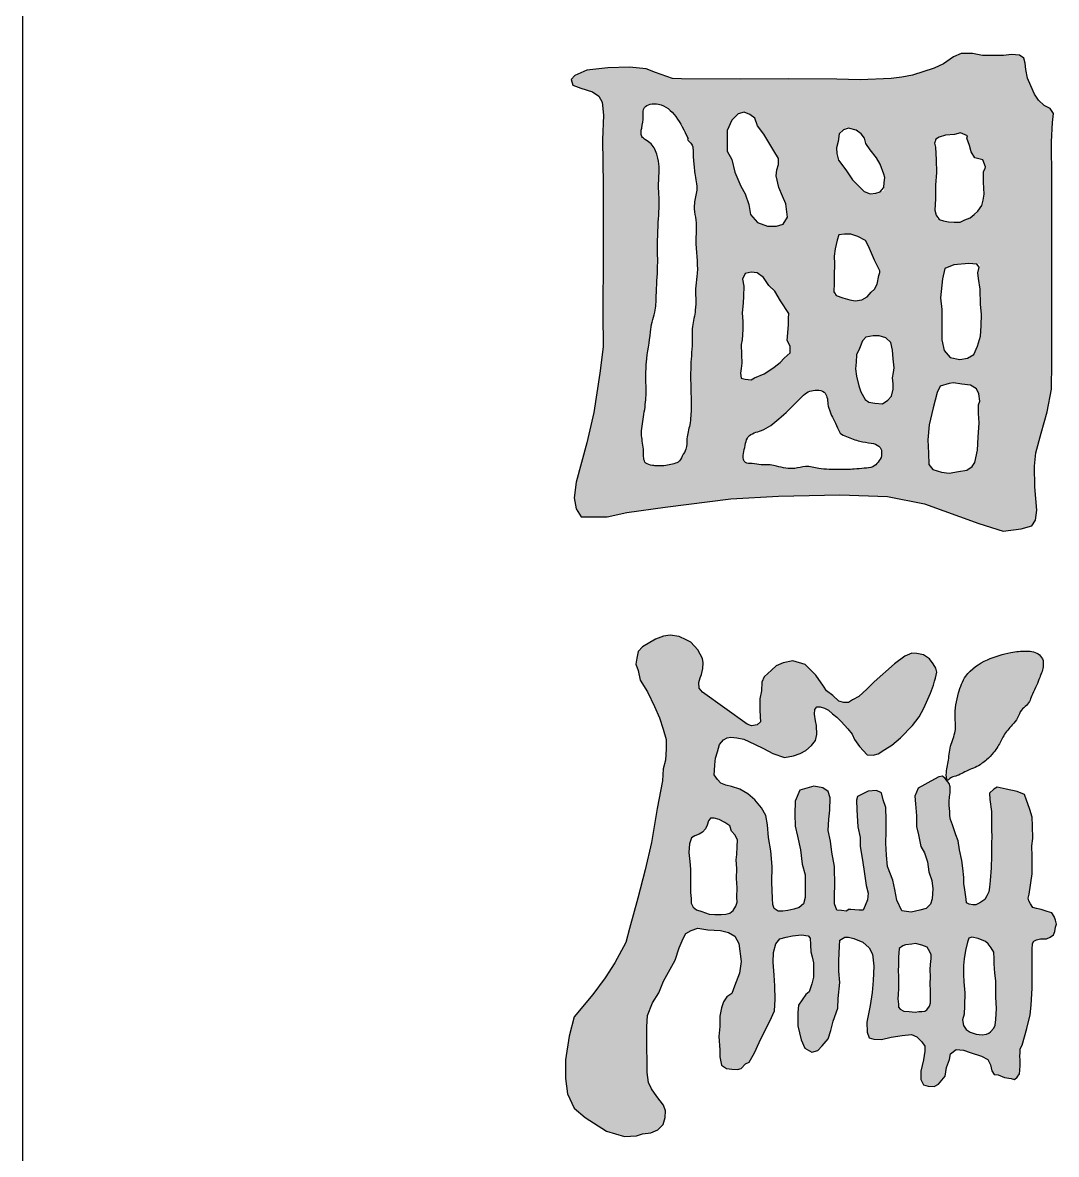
# Model space of a CAD drawing. Extents: x 196430 to 818205, y 904526 to 1974626.
# Drawn here: x 696555 to 697304, y 946039 to 946858 of the extents above; entities that cross this region are included whole.
import ezdxf

# ---------------------------------------------------------------- set-up
doc = ezdxf.new("R2010")
doc.units = 0
doc.header["$LTSCALE"] = 1000
doc.header["$MEASUREMENT"] = 0
doc.layers.add('FRAME', color=7, linetype='Continuous')

# ---------------------------------------------------------------- blocks, each defined once
blk = doc.blocks.new('A0')
at = {"layer": 'FRAME'}
h = blk.add_hatch(color=256, dxfattribs=at)
h.paths.add_polyline_path([(438172.95, 458728.65), (438172.95, 458773.1), (438172.65, 458800.13), (438173.55, 458813.95), (438174.22, 458820.64), (438171.89, 458824.2), (438167.52, 458826.39), (438163.29, 458830.22), (438160.42, 458834.46), (438157.68, 458840.61), (438155.36, 458846.08), (438154.13, 458852.37), (438153.58, 458857.02), (438152.63, 458860.72), (438149.62, 458862.77), (438143.88, 458863.18), (438138, 458862.63), (438122.77, 458862.5), (438115.52, 458863.87), (438107.46, 458863.87), (438101.72, 458861.68), (438094.48, 458856.62), (438087.92, 458853.48), (438072.14, 458848.28), (438064.35, 458846.78), (438056.69, 458845.96), (438034.35, 458844.85), (438017.27, 458845.4), (437982.35, 458845.67), (437947.56, 458845.4), (437904.96, 458845.7), (437898.48, 458845.93), (437886.17, 458850.16), (437879.34, 458852.79), (437867.19, 458854.18), (437851.63, 458853.54), (437836.34, 458852.04), (437827.64, 458848.12), (437825.09, 458845.05), (437826.28, 458840.95), (437832.08, 458838.9), (437840.6, 458836.35), (437845.03, 458833.11), (437847.58, 458828.84), (437848.44, 458819.29), (437847.75, 458801.55), (437848.11, 458769.09), (437848.28, 458742.82), (437848.11, 458718.09), (437847.94, 458675.56), (437848.28, 458651.68), (437845.73, 458632.58), (437841.44, 458604.15), (437836.5, 458582.25), (437828.57, 458553.7), (437827.28, 458542.54), (437828.78, 458534.59), (437832.22, 458528.8), (437840.37, 458528.8), (437851.09, 458528.8), (437865.25, 458531.8), (437893.13, 458535.67), (437940.56, 458541.64), (437975.12, 458543.8), (438019.52, 458544.68), (438054.05, 458543.38), (438080.81, 458538.2), (438120.09, 458523.94), (438137.81, 458518.42), (438150.76, 458520.11), (438158.46, 458522.17), (438161.09, 458526.31), (438162.02, 458533.44), (438160.71, 458550.35), (438160.33, 458565.38), (438161.46, 458574.96), (438165.21, 458589.23), (438169.72, 458604.64), (438172.72, 458621.17), (438172.91, 458640.52)])
h.paths.add_polyline_path([(438121.31, 458659.48), (438119.26, 458652.1), (438116.6, 458646.16), (438111.89, 458643.49), (438106.36, 458642.67), (438099.4, 458643.9), (438095.1, 458649.03), (438093.46, 458656.81), (438093.46, 458668.7), (438093.25, 458678.75), (438092.44, 458687.15), (438093.87, 458700.88), (438095.51, 458708.47), (438102.06, 458711.13), (438112.92, 458711.95), (438121.01, 458711.37), (438119.47, 458705.19), (438119.88, 458701.09), (438121.11, 458693.51), (438121.35, 458682.36), (438122.13, 458675.26), (438121.93, 458666.86)], flags=16)
h.paths.add_polyline_path([(438118.41, 458621.43), (438120.07, 458617.76), (438120.85, 458612.34), (438120.01, 458609.69), (438120.01, 458603.39), (438120.43, 458596.68), (438119.73, 458586.46), (438119.17, 458576.95), (438116.75, 458566.06), (438111.48, 458562.54), (438105.47, 458561.42), (438098.76, 458560.3), (438093.03, 458561), (438086.74, 458562.96), (438083.95, 458566.6), (438083.65, 458574.75), (438083.32, 458584.42), (438084.21, 458595.2), (438087.09, 458607.53), (438090.09, 458618.76), (438092.2, 458623.2), (438100.45, 458625.86), (438107.75, 458624.76), (438114.08, 458624.09)], flags=16)
h.paths.add_polyline_path([(438057.61, 458649.24), (438058.15, 458642.99), (438058.83, 458636.59), (438058.29, 458633.05), (438057.75, 458629.38), (438058.15, 458625.03), (438058.15, 458621.08), (438056.93, 458616.05), (438054.21, 458613.05), (438050.4, 458610.47), (438044.83, 458611.01), (438038.61, 458612.02), (438034.77, 458619.17), (438033.28, 458623.53), (438031.51, 458630.47), (438030.96, 458635.77), (438031.37, 458640.67), (438031.64, 458645.84), (438033.82, 458650.47), (438036.89, 458658.35), (438046.33, 458660.05), (438052.72, 458658.22), (438056.39, 458654.96)], flags=16)
h.paths.add_polyline_path([(438106.6, 458742.04), (438102.22, 458742.04), (438097.22, 458742.16), (438089.75, 458744.4), (438088.38, 458750.59), (438088.69, 458758.84), (438088.69, 458768.82), (438089.4, 458777.89), (438089.19, 458786.95), (438088.89, 458796.22), (438087.37, 458800.97), (438091.33, 458803.56), (438095.91, 458804.78), (438102.42, 458805.29), (438106.8, 458806.51), (438111.89, 458804.47), (438111.48, 458802.64), (438113.31, 458797.34), (438114.53, 458792.76), (438117.28, 458788.38), (438122.98, 458787.16), (438125.01, 458781.72), (438123.59, 458778.6), (438123.59, 458775.14), (438123.59, 458770.86), (438123.9, 458762.1), (438123.29, 458757.82), (438122.37, 458753.95), (438119.42, 458749.98), (438116.67, 458747.54), (438113.92, 458744.99), (438109.95, 458743.67)], flags=16)
h.paths.add_polyline_path([(438042.32, 458691.25), (438037.81, 458686.3), (438030.67, 458684.99), (438026.72, 458685.86), (438021.62, 458687.21), (438015.2, 458689.44), (438015.46, 458697.81), (438015.36, 458703.3), (438015.65, 458711.68), (438015.46, 458717.46), (438016.13, 458722.67), (438017.67, 458729.02), (438018.73, 458732.78), (438022.87, 458733.17), (438027.4, 458733.36), (438032.5, 458731.53), (438038.18, 458728.64), (438040.3, 458724.69), (438042.51, 458719.58), (438044.53, 458714.38), (438048.84, 458706.16), (438047.81, 458703.3), (438045.97, 458694.91)], flags=16)
edge = h.paths.add_edge_path(flags=16)
edge.add_spline(control_points=[(438049.81, 458575.74), (438049.95, 458577.25), (438047.84, 458580.85), (438041.44, 458582.29), (438033.25, 458583.1), (438026.08, 458586.18), (438019.47, 458588.62), (438017.71, 458594.18), (438014.14, 458600.67), (438010.69, 458608.08), (438010.72, 458615.03), (438008.24, 458619.8), (438002.96, 458620.59), (437995.72, 458619.75), (437987.33, 458610.42), (437976.49, 458600.36), (437964.97, 458590.91), (437953.45, 458588.91), (437951.04, 458581.52), (437950.24, 458576.12), (437948.87, 458571.16), (437951.45, 458566.93), (437956.83, 458567.75), (437962.49, 458566), (437968.57, 458566.63), (437976.53, 458564.7), (437985.21, 458562.51), (437995.25, 458566.2), (438006.01, 458562.74), (438017.84, 458563.18), (438028.9, 458562.89), (438036.77, 458564.06), (438043.36, 458564.16), (438047.39, 458568.24), (438049.84, 458571.84), (438049.64, 458574.54), (438049.77, 458575.49), (438049.81, 458575.74)], knot_values=[0, 0, 0, 0, 0.002527, 0.005819, 0.010541, 0.016212, 0.01905, 0.021488, 0.025344, 0.031678, 0.03458, 0.036892, 0.039871, 0.042673, 0.048877, 0.059437, 0.067872, 0.07372, 0.076518, 0.079958, 0.083137, 0.084566, 0.087367, 0.090967, 0.094633, 0.097255, 0.104638, 0.10897, 0.114377, 0.122753, 0.128696, 0.132678, 0.136195, 0.139075, 0.141274, 0.141274, 0.143472, 0.143472, 0.143472, 0.143472], degree=3, periodic=0)
h.paths.add_polyline_path([(438045.58, 458763.02), (438041.38, 458762.39), (438037.19, 458764.1), (438034.08, 458767.37), (438028.8, 458772.5), (438023.98, 458779.81), (438018.54, 458786.81), (438017.46, 458791.63), (438017.15, 458795.67), (438018.23, 458800.33), (438019.01, 458805.78), (438024.12, 458810.4), (438033.67, 458807.82), (438037.34, 458802.67), (438038.43, 458798.93), (438041.54, 458794.27), (438046.04, 458788.52), (438048.68, 458783.85), (438052.14, 458774.49), (438051.64, 458770.63), (438051.38, 458764.67)], flags=16)
h.paths.add_polyline_path([(437983.48, 458652.18), (437983.48, 458647.39), (437979.17, 458643.55), (437976.3, 458640.44), (437970.91, 458636.25), (437964.81, 458632.29), (437957.87, 458629.42), (437955.23, 458627.74), (437950.93, 458628.46), (437948.05, 458629.18), (437947.57, 458632.77), (437948.05, 458636.13), (437948.53, 458639.96), (437948.29, 458646.19), (437948.05, 458653.38), (437948.77, 458656.73), (437949.25, 458664.16), (437949.25, 458670.15), (437948.77, 458676.38), (437949.49, 458683.33), (437949.73, 458688.36), (437949.97, 458695.55), (437949.01, 458700.58), (437950.93, 458704.89), (437955.47, 458705.85), (437959.78, 458705.37), (437964.33, 458702.01), (437968.16, 458696.02), (437972.47, 458691.95), (437976.54, 458685), (437982.52, 458675.9), (437982.28, 458672.54), (437982.28, 458667.99), (437981.81, 458661.76), (437981.33, 458656.25)], flags=16)
h.paths.add_polyline_path([(437981.62, 458745.61), (437978.55, 458740.39), (437973.64, 458739.16), (437967.19, 458739.16), (437959.83, 458741.61), (437954.92, 458747.45), (437953.69, 458754.82), (437950.93, 458762.5), (437947.86, 458768.03), (437943.56, 458778.17), (437941.41, 458787.39), (437938.03, 458793.22), (437938.03, 458800.6), (437938.03, 458808.28), (437941.41, 458815.65), (437946.01, 458820.26), (437950.31, 458821.48), (437954.3, 458819.95), (437957.98, 458817.18), (437959.83, 458811.65), (437964.43, 458805.51), (437971.8, 458793.53), (437975.17, 458788), (437975.17, 458783.7), (437973.94, 458779.71), (437973.33, 458775.41), (437975.48, 458767.11), (437977.93, 458760.66), (437980.39, 458755.13)], flags=16)
edge = h.paths.add_edge_path(flags=16)
edge.add_spline(control_points=[(437909.7, 458802.6), (437904.17, 458813.83), (437897.61, 458827.16), (437882.7, 458827.89), (437876.84, 458825.06), (437877.45, 458817.48), (437876.47, 458811.19), (437874.88, 458804.2), (437879.34, 458801.25), (437884.4, 458798), (437887.5, 458790.61), (437889.3, 458780.37), (437887.94, 458770.21), (437889.14, 458755.8), (437888.05, 458742.49), (437887.6, 458729.41), (437887.64, 458719.82), (437887.81, 458706.49), (437886.5, 458691.92), (437886.53, 458678.09), (437883.26, 458669.78), (437882.23, 458657.51), (437879.2, 458643.47), (437879.1, 458627.58), (437879.57, 458614.35), (437877.5, 458601.39), (437875.11, 458588.02), (437877.99, 458577.68), (437876.98, 458567.31), (437883.5, 458565.88), (437888.28, 458565.47), (437893.3, 458565.67), (437898.09, 458566.96), (437903.21, 458567.84), (437905.37, 458572.99), (437909.11, 458578.04), (437908.31, 458586.33), (437911.58, 458596.08), (437912.11, 458610.39), (437911.41, 458626.13), (437911.58, 458640.95), (437912.95, 458653.86), (437912.08, 458665.86), (437916.11, 458680.01), (437914.43, 458693.09), (437917.54, 458709.93), (437914.37, 458724.51), (437916.42, 458741.38), (437912.72, 458753.43), (437917.1, 458765.88), (437914.42, 458776.48), (437913.6, 458786.05), (437913.24, 458793.62), (437913.15, 458798.57), (437908.53, 458801.87), (437909.7, 458802.6)], knot_values=[0, 0, 0, 0, 0.018146, 0.021527, 0.024136, 0.027751, 0.032484, 0.035867, 0.037864, 0.040682, 0.045977, 0.050365, 0.058073, 0.062776, 0.074435, 0.080265, 0.084588, 0.090415, 0.102457, 0.109059, 0.113164, 0.117151, 0.129485, 0.137005, 0.143584, 0.151453, 0.159009, 0.165443, 0.170235, 0.173027, 0.175101, 0.178487, 0.181175, 0.183551, 0.186522, 0.189717, 0.193869, 0.199619, 0.206783, 0.217498, 0.225959, 0.231422, 0.239131, 0.245805, 0.25558, 0.260686, 0.274148, 0.27979, 0.288843, 0.294189, 0.300997, 0.306477, 0.310428, 0.313259, 0.31555, 0.31555, 0.31555, 0.31555], degree=3, periodic=0)
h = blk.add_hatch(color=256, dxfattribs=at)
h.paths.add_polyline_path([(438138.78, 458123.12), (438143.62, 458122.44), (438146.05, 458121.64), (438147.79, 458123.25), (438149.68, 458125.67), (438149.81, 458128.23), (438149.95, 458132), (438150.08, 458135.1), (438149.81, 458138.87), (438150.08, 458140.76), (438150.08, 458143.72), (438151.43, 458146.41), (438154.93, 458158.4), (438157.21, 458168.49), (438158.02, 458175.5), (438158.83, 458187.62), (438158.83, 458196.64), (438158.83, 458203.1), (438158.7, 458215.66), (438158.91, 458219.9), (438160.07, 458221.81), (438161.98, 458222.66), (438164.73, 458223.29), (438169.18, 458223.4), (438171.72, 458224.67), (438174.26, 458226.26), (438175.22, 458228.8), (438175.64, 458231.88), (438176.28, 458234.1), (438175.64, 458236.97), (438174.58, 458239.62), (438173.1, 458242.16), (438169.71, 458243.11), (438165.26, 458244.49), (438161.98, 458245.45), (438159.22, 458246.08), (438157.64, 458248.63), (438156.26, 458250.96), (438155.94, 458252.87), (438156.68, 458255.73), (438158.7, 458270.37), (438158.84, 458282.92), (438158.57, 458290.65), (438159.24, 458295.99), (438159.1, 458305.06), (438158.7, 458311.33), (438157.1, 458316.94), (438153.22, 458327.79), (438147.92, 458330.03), (438139.91, 458331.68), (438133.44, 458333.09), (438130.97, 458331.56), (438127.91, 458328.73), (438128.02, 458324.14), (438129.2, 458315.53), (438129.32, 458310.47), (438129.32, 458302.22), (438129.44, 458297.27), (438129.32, 458292.79), (438129.2, 458283.37), (438129.08, 458274.77), (438128.37, 458265.48), (438127.96, 458260.69), (438127.44, 458257.36), (438125.98, 458254.55), (438124.42, 458251.84), (438120.79, 458249.45), (438117.87, 458247.89), (438115.79, 458248.1), (438113.2, 458248.41), (438111.12, 458249.45), (438110.91, 458252.05), (438110.39, 458255.38), (438110.08, 458258.82), (438109.35, 458263.5), (438109.35, 458267.87), (438108.62, 458274.42), (438107.89, 458280.15), (438106.13, 458287.74), (438105.29, 458294.4), (438103.53, 458298.57), (438101.1, 458305.79), (438099.72, 458309.65), (438099.17, 458312.41), (438099.26, 458315.44), (438098.71, 458319.76), (438098.71, 458322.7), (438098.8, 458326.1), (438099.36, 458329.04), (438099.36, 458331.34), (438099.36, 458333.36), (438098.62, 458335.84), (438095.77, 458339.5), (438093.9, 458341.04), (438091.15, 458340.55), (438088.15, 458338.85), (438076.17, 458332.51), (438073.89, 458326.5), (438074.31, 458321.1), (438075.14, 458312.39), (438074.93, 458304.71), (438076.59, 458298.69), (438078.25, 458290.19), (438080.73, 458285.62), (438083.01, 458279.19), (438084.05, 458271.93), (438086.12, 458265.71), (438086.75, 458259.48), (438086.33, 458252.43), (438085.09, 458248.48), (438081.98, 458245.37), (438077.42, 458244.13), (438071.2, 458242.67), (438064.3, 458243.69), (438060.91, 458251.27), (438059.35, 458259.1), (438057.78, 458265.89), (438054.13, 458275.81), (438053.34, 458283.91), (438052.82, 458292.53), (438053.08, 458300.88), (438053.08, 458309.5), (438052.82, 458318.38), (438051, 458323.86), (438049.69, 458329.09), (438046.04, 458330.65), (438040.04, 458330.13), (438036.65, 458328.56), (438032.21, 458326.47), (438031.69, 458323.6), (438031.95, 458316.81), (438032.61, 458304.5), (438034.14, 458296.65), (438034.23, 458290.25), (438036.03, 458280.42), (438037.35, 458270.31), (438038.65, 458262.09), (438039.95, 458256.32), (438039.51, 458251.7), (438037.93, 458247.52), (438036.49, 458244.06), (438033.46, 458244.06), (438030.29, 458244.35), (438027.55, 458244.64), (438025.82, 458244.64), (438024.24, 458243.48), (438020.63, 458243.77), (438017.46, 458244.2), (438015.73, 458248.67), (438015.73, 458251.56), (438015.73, 458255.74), (438015.88, 458261.66), (438015.58, 458275.71), (438013.74, 458286.09), (438012.82, 458294.16), (438010.97, 458301.78), (438011.67, 458310.08), (438012.36, 458316.54), (438012.59, 458325.3), (438011.2, 458329.91), (438007.29, 458332.68), (438000.6, 458333.83), (437990.68, 458330.89), (437987.22, 458322.95), (437987.02, 458313.58), (437987.22, 458304.82), (437988.85, 458297.69), (437991.09, 458287.71), (437992.31, 458277.32), (437994.34, 458269.79), (437994.34, 458261.64), (437994.55, 458253.29), (437993.12, 458248.61), (437990.07, 458245.96), (437986.2, 458244.94), (437981.93, 458243.92), (437978.27, 458243.31), (437974.81, 458243.51), (437971.96, 458245.35), (437970.94, 458248.2), (437970.74, 458252.48), (437970.33, 458264.49), (437970.53, 458275.69), (437969.52, 458287.1), (437967.89, 458296.67), (437967.07, 458305.84), (437965.85, 458312.56), (437962.8, 458318.26), (437958.12, 458323.97), (437953.03, 458328.24), (437947.07, 458331.56), (437941.14, 458333.64), (437936.98, 458334.6), (437933.45, 458336.05), (437930.89, 458338.61), (437928.65, 458341.98), (437928.81, 458345.19), (437929.13, 458349.36), (437929.61, 458354.17), (437930.89, 458358.65), (437932.49, 458364.11), (437935.38, 458367.47), (437937.94, 458368.92), (437940.66, 458369.4), (437944.99, 458368.92), (437949.95, 458367.79), (437957.8, 458364.27), (437964.21, 458361.06), (437970.94, 458357.37), (437979.55, 458354.55), (437985.98, 458355.69), (437990.78, 458357.45), (437994.94, 458359.6), (437999.1, 458363.26), (438001.87, 458366.79), (438002.88, 458371.34), (438002.63, 458377.77), (438001.87, 458381.18), (438001.27, 458385.89), (438001.53, 458389.3), (438002.91, 458391.32), (438005.31, 458391.32), (438008.46, 458390.18), (438011.36, 458388.79), (438014.14, 458386.14), (438017.42, 458383.74), (438020.44, 458380.59), (438025.36, 458375.41), (438028.39, 458371.37), (438030.15, 458367.71), (438033.68, 458362.54), (438039.36, 458356.48), (438043.64, 458356.16), (438047.29, 458357.27), (438052.06, 458360.29), (438057.13, 458363.47), (438063.48, 458368.87), (438072.07, 458377.8), (438076.92, 458384.05), (438080.28, 458390.23), (438085.08, 458401.17), (438087.24, 458406.88), (438088.13, 458409.93), (438088.79, 458412.08), (438089.67, 458416.3), (438088.97, 458419.29), (438087.21, 458422.46), (438084.4, 458425.98), (438080.18, 458428.97), (438075.26, 458429.85), (438071.57, 458430.02), (438066.65, 458427.91), (438059.1, 458422.46), (438044.42, 458409.42), (438038.97, 458404.15), (438033.35, 458398.7), (438028.78, 458396.23), (438025.79, 458394.3), (438022.45, 458394.3), (438018.76, 458395.35), (438014.37, 458399.4), (438009.8, 458402.74), (438007.69, 458406.26), (438002.24, 458414.17), (437997.32, 458419.1), (437994.51, 458421.91), (437985.46, 458424.55), (437978.6, 458423.14), (437973.33, 458420.86), (437970.17, 458417.69), (437964.72, 458412.94), (437963.14, 458409.08), (437962.79, 458402.74), (437961.74, 458397.12), (437961.56, 458389.03), (437961.91, 458384.1), (437962.09, 458380.41), (437959.8, 458378.12), (437955.59, 458377.59), (437952.42, 458378.65), (437920.17, 458401.86), (437917.71, 458404.85), (437917.36, 458408.9), (437918.41, 458412.24), (437919.47, 458414.7), (437920.34, 458418.92), (437920.7, 458422.97), (437920.17, 458426.31), (437916.65, 458432.46), (437911.73, 458438.09), (437908.22, 458439.67), (437903.3, 458442.14), (437896.8, 458443.19), (437891.88, 458442.49), (437886.08, 458440.2), (437876.66, 458434.56), (437873.5, 458431.39), (437872.62, 458426.47), (437871.92, 458422.24), (437873.5, 458417.5), (437875.08, 458410.46), (437880.35, 458402.2), (437885.45, 458391.47), (437888.96, 458383.2), (437891.77, 458375.11), (437893.88, 458367.73), (437893.88, 458360.87), (437893.35, 458352.78), (437891.77, 458346.45), (437891.25, 458337.65), (437887.38, 458317.6), (437883.16, 458293.16), (437878.6, 458273.36), (437873.33, 458252.78), (437867.35, 458230.8), (437864.54, 458220.78), (437856.63, 458206), (437849.6, 458195.27), (437840.82, 458183.14), (437827.22, 458166.88), (437823.53, 458152.99), (437820.89, 458135.93), (437820.89, 458122.39), (437822.3, 458111.31), (437827.22, 458100.76), (437835.3, 458094.07), (437850.63, 458084.15), (437863.63, 458080.45), (437872.24, 458080.81), (437876.81, 458082.39), (437882.79, 458083.09), (437887.71, 458085.2), (437891.57, 458089.07), (437892.98, 458094.17), (437893.33, 458098.92), (437891.92, 458102.97), (437887, 458109.3), (437883.31, 458114.75), (437881.03, 458119.32), (437880.15, 458126.71), (437879.97, 458134.97), (437879.8, 458144.47), (437879.8, 458152.38), (437879.8, 458159.6), (437880.33, 458167.86), (437883.84, 458177.18), (437888.41, 458184.39), (437891.92, 458192.83), (437900.22, 458208.06), (437903.21, 458216.86), (437906.2, 458223.54), (437908.13, 458227.23), (437911.99, 458229.34), (437916.74, 458231.1), (437923.94, 458229.87), (437933.08, 458229.47), (437938.83, 458227.9), (437943.53, 458225.29), (437946.49, 458219.89), (437948.05, 458206.99), (437946.84, 458198.63), (437943.35, 458189.05), (437941.26, 458183.82), (437937.78, 458181.38), (437935.35, 458177.89), (437933.95, 458173.36), (437932.73, 458167.44), (437932.56, 458159.95), (437932.04, 458152.63), (437932.73, 458143.04), (437932.56, 458137.99), (437933.77, 458131.99), (437937.43, 458129.55), (437941.43, 458129.02), (437945.44, 458128.85), (437948.05, 458129.55), (437951.18, 458132.86), (437953.97, 458134.25), (437957.8, 458140.87), (437961.11, 458148.37), (437965.63, 458157.77), (437968.94, 458163.7), (437972.25, 458171.19), (437972.77, 458179.38), (437972.6, 458189.31), (437972.07, 458197.16), (437971.2, 458206.56), (437971.55, 458213.53), (437973.12, 458219.81), (437976.08, 458223.47), (437980.61, 458224.51), (437985.31, 458225.56), (437991.85, 458226.37), (437996.51, 458225.63), (437998.13, 458223.87), (437998.33, 458218.94), (437998.53, 458213.87), (437999.41, 458210.3), (438000.49, 458206.04), (438000.56, 458200.5), (438000.42, 458195.57), (437999.34, 458190.91), (437997.39, 458184.97), (437994.96, 458183.08), (437989.58, 458175.45), (437989.23, 458170.1), (437989.23, 458160.43), (437991.47, 458150.25), (437994.23, 458144.2), (437999.24, 458141.27), (438003.72, 458142.65), (438006.65, 458145.93), (438010.97, 458150.94), (438013.04, 458157.15), (438014.59, 458163.71), (438018.04, 458173.21), (438018.38, 458180.29), (438019.59, 458191.68), (438018.9, 458199.97), (438018.9, 458207.39), (438019.07, 458212.92), (438019.25, 458218.1), (438019.59, 458222.41), (438023.21, 458224.48), (438025.8, 458224.48), (438029.77, 458223.62), (438036.22, 458221.09), (438040.78, 458216.97), (438043.17, 458212.4), (438044.03, 458203.49), (438043.6, 458193.28), (438042.95, 458184.59), (438041.43, 458175.24), (438039.04, 458163.08), (438039.26, 458155.9), (438040.78, 458151.78), (438044.03, 458150.69), (438049.68, 458150.47), (438056.63, 458152.21), (438064.66, 458153.51), (438071.39, 458154.17), (438075.3, 458152.43), (438078.99, 458148.95), (438081.16, 458145.69), (438081.16, 458142), (438080.07, 458135.91), (438078.2, 458127.69), (438078.2, 458121.7), (438080.08, 458117.77), (438083.5, 458116.74), (438087.77, 458116.57), (438091.02, 458118.11), (438093.41, 458121.02), (438095.8, 458124.1), (438096.83, 458130.25), (438098.88, 458136.07), (438099.73, 458140.17), (438103.66, 458143.25), (438108.96, 458142.74), (438113.92, 458141.2), (438122.1, 458138.47), (438126.54, 458136.18), (438128.56, 458132.27), (438129.63, 458127.96), (438131.25, 458125.27), (438134.21, 458125)])
h.paths.add_polyline_path([(438124.94, 458221.38), (438126.88, 458219.87), (438129.02, 458216.97), (438131.06, 458213.75), (438131.28, 458208.92), (438131.28, 458205.37), (438131.7, 458198.6), (438132.35, 458192.91), (438132.35, 458187.11), (438132.46, 458181.2), (438132.99, 458173.04), (438132.46, 458165.09), (438131.92, 458161.01), (438130.95, 458158.75), (438127.95, 458155.34), (438125.69, 458154.35), (438122.58, 458154.03), (438118.18, 458154.46), (438113.78, 458155.85), (438110.88, 458157.68), (438108.95, 458160.79), (438108.42, 458164.88), (438109.49, 458168.96), (438109.81, 458174.97), (438110.03, 458184.32), (438109.17, 458192.16), (438109.06, 458197.53), (438109.06, 458203.98), (438109.49, 458209.02), (438110.56, 458214.93), (438111.85, 458220.95), (438112.82, 458223.96), (438115.07, 458224.49), (438119.68, 458223.53)], flags=16)
h.paths.add_polyline_path([(438084.67, 458214), (438085.53, 458211.74), (438085.53, 458209.08), (438085.26, 458204.82), (438085, 458201.22), (438085.06, 458195.97), (438084.93, 458190.77), (438085.13, 458185.91), (438085.13, 458180.72), (438085.06, 458176.99), (438084.33, 458174.66), (438082.54, 458172.07), (438080.94, 458171.14), (438078.81, 458170.74), (438076.75, 458170.74), (438074.09, 458170.27), (438069.64, 458170.8), (438065.84, 458171.14), (438063.25, 458172.4), (438062.05, 458174), (438061.92, 458176.2), (438061.52, 458179.86), (438061.72, 458183.18), (438061.92, 458187.44), (438061.92, 458192.17), (438061.99, 458195.9), (438061.79, 458200.82), (438061.99, 458203.95), (438061.99, 458207.21), (438061.92, 458210.28), (438062.12, 458212.94), (438062.59, 458216.33), (438065.05, 458218.4), (438067.17, 458218.93), (438071.76, 458219.53), (438074.36, 458219.93), (438078.81, 458218.73), (438082.67, 458217.47)], flags=16)
h.paths.add_polyline_path([(437945.25, 458249.88), (437944.2, 458247.08), (437942.28, 458243.93), (437939.83, 458242.01), (437937.04, 458241.13), (437933.54, 458240.96), (437929.17, 458240.96), (437924.98, 458241.13), (437919.56, 458243.06), (437915.89, 458244.46), (437913.44, 458246.21), (437912.04, 458249.18), (437912.04, 458252.68), (437911.52, 458256.88), (437911.34, 458261.6), (437911.34, 458267.38), (437911.34, 458273.85), (437910.99, 458279.27), (437910.29, 458285.92), (437910.64, 458292.22), (437912.22, 458296.42), (437914.66, 458297.82), (437917.63, 458299.04), (437920.08, 458300.62), (437922.18, 458303.07), (437923.58, 458305.69), (437924.45, 458308.67), (437926.02, 458310.77), (437928.47, 458310.59), (437932.14, 458309.72), (437936.34, 458307.62), (437939.83, 458305.17), (437941.23, 458301.32), (437943.85, 458298.34), (437945.43, 458294.67), (437945.25, 458290.3), (437944.9, 458284.35), (437944.55, 458280.5), (437945.08, 458274.2), (437944.73, 458267.03), (437945.25, 458260.2), (437945.08, 458253.55)], flags=16)
edge = h.paths.add_edge_path(flags=17)
edge.add_spline(control_points=[(438166.73, 458424.87), (438166.11, 458426.36), (438163.37, 458430.7), (438153.93, 458432.13), (438141.28, 458430.51), (438125.6, 458425.98), (438110.52, 458416.21), (438104.7, 458399.91), (438102.29, 458386.44), (438104.02, 458373.08), (438098.78, 458363.05), (438098.46, 458350.92), (438096.08, 458344.53), (438097.05, 458337.21), (438099.96, 458340.47), (438105.06, 458341.01), (438110.89, 458345.13), (438117.52, 458347.13), (438121.95, 458349.92), (438126.53, 458353.36), (438130.47, 458357.58), (438134.72, 458363.39), (438137.96, 458370.91), (438143.43, 458377.33), (438148.72, 458382.85), (438150.04, 458389.05), (438156.42, 458392.67), (438158.4, 458399.95), (438161.91, 458406.44), (438163.99, 458412.03), (438166.02, 458416.74), (438166.86, 458420.98), (438166.77, 458423.67), (438166.73, 458424.87)], knot_values=[0, 0, 0, 0, 0.002692, 0.008053, 0.014389, 0.024295, 0.035141, 0.042526, 0.052333, 0.057947, 0.064309, 0.070692, 0.07693, 0.078151, 0.079415, 0.081932, 0.087368, 0.090515, 0.093501, 0.096003, 0.100054, 0.103071, 0.107974, 0.113555, 0.117059, 0.120563, 0.123378, 0.128503, 0.132374, 0.135783, 0.13841, 0.14091, 0.142898, 0.142898, 0.142898, 0.142898], degree=3, periodic=0)
blk.add_line((437428, 459754), (437428, 418054), dxfattribs=at)
for points in [[(438174.22, 458820.64), (438171.89, 458824.2), (438167.52, 458826.39), (438163.29, 458830.22), (438160.42, 458834.46), (438157.68, 458840.61), (438155.36, 458846.08), (438154.13, 458852.37), (438153.58, 458857.02), (438152.63, 458860.72), (438149.62, 458862.77), (438143.88, 458863.18), (438138, 458862.63), (438122.77, 458862.5), (438115.52, 458863.87), (438107.46, 458863.87), (438101.72, 458861.68), (438094.48, 458856.62), (438087.92, 458853.48), (438072.14, 458848.28), (438064.35, 458846.78), (438056.69, 458845.96), (438034.35, 458844.85), (438017.27, 458845.4), (437982.35, 458845.67), (437947.56, 458845.4), (437904.96, 458845.7), (437898.48, 458845.93), (437886.17, 458850.16), (437879.34, 458852.79), (437867.19, 458854.18), (437851.63, 458853.54), (437836.34, 458852.04), (437827.64, 458848.12), (437825.09, 458845.05), (437826.28, 458840.95), (437832.08, 458838.9), (437840.6, 458836.35), (437845.03, 458833.11), (437847.58, 458828.84), (437848.44, 458819.29), (437847.75, 458801.55), (437848.11, 458769.09), (437848.28, 458742.82), (437848.11, 458718.09), (437847.94, 458675.56), (437848.28, 458651.68), (437845.73, 458632.58), (437841.44, 458604.15), (437836.5, 458582.25), (437828.57, 458553.7), (437827.28, 458542.54), (437828.78, 458534.59), (437832.22, 458528.8), (437840.37, 458528.8), (437851.09, 458528.8), (437865.25, 458531.8), (437893.13, 458535.67), (437940.56, 458541.64), (437975.12, 458543.8), (438019.52, 458544.68), (438054.05, 458543.38), (438080.81, 458538.2), (438120.09, 458523.94), (438137.81, 458518.42), (438150.76, 458520.11), (438158.46, 458522.17), (438161.09, 458526.31), (438162.02, 458533.44), (438160.71, 458550.35), (438160.33, 458565.38), (438161.46, 458574.96), (438165.21, 458589.23), (438169.72, 458604.64), (438172.72, 458621.17), (438172.91, 458640.52), (438172.95, 458728.65), (438172.95, 458773.1), (438172.65, 458800.13), (438173.55, 458813.95), (438174.22, 458820.64)], [(437981.62, 458745.61), (437980.39, 458755.13), (437977.93, 458760.66), (437975.48, 458767.11), (437973.33, 458775.41), (437973.94, 458779.71), (437975.17, 458783.7), (437975.17, 458788), (437971.8, 458793.53), (437964.43, 458805.51), (437959.83, 458811.65), (437957.98, 458817.18), (437954.3, 458819.95), (437950.31, 458821.48), (437946.01, 458820.26), (437941.41, 458815.65), (437938.03, 458808.28), (437938.03, 458800.6), (437938.03, 458793.22), (437941.41, 458787.39), (437943.56, 458778.17), (437947.86, 458768.03), (437950.93, 458762.5), (437953.69, 458754.82), (437954.92, 458747.45), (437959.83, 458741.61), (437967.19, 458739.16), (437973.64, 458739.16), (437978.55, 458740.39), (437981.62, 458745.61)], [(438051.33, 458776.7), (438048.68, 458783.85), (438046.04, 458788.52), (438041.54, 458794.27), (438038.43, 458798.93), (438037.34, 458802.67), (438035.01, 458805.93), (438031.44, 458808.42), (438025.69, 458809.98), (438022.27, 458808.73), (438019.01, 458805.78), (438018.23, 458800.33), (438017.15, 458795.67), (438017.46, 458791.63), (438018.54, 458786.81), (438023.98, 458779.81), (438028.8, 458772.5), (438034.08, 458767.37), (438037.19, 458764.1), (438041.38, 458762.39), (438045.58, 458763.02), (438048.84, 458763.95), (438051.48, 458767.06), (438051.64, 458770.63), (438052.1, 458774.21), (438051.33, 458776.7)], [(438124.91, 458781.96), (438122.98, 458787.16), (438117.28, 458788.38), (438114.53, 458792.76), (438113.31, 458797.34), (438111.48, 458802.64), (438111.89, 458804.47), (438106.8, 458806.51), (438102.42, 458805.29), (438095.91, 458804.78), (438091.33, 458803.56), (438088.99, 458802.03), (438087.97, 458799.08), (438088.89, 458796.22), (438089.19, 458786.95), (438089.4, 458777.89), (438088.69, 458768.82), (438088.69, 458758.84), (438088.38, 458750.59), (438089.19, 458746.93), (438091.54, 458743.87), (438094.59, 458742.95), (438098.15, 458742.14), (438102.22, 458742.04), (438106.6, 458742.04), (438109.95, 458743.67), (438113.92, 458744.99), (438116.67, 458747.54), (438119.42, 458749.98), (438122.37, 458753.95), (438123.29, 458757.82), (438123.9, 458762.1), (438123.59, 458770.86), (438123.59, 458775.14), (438123.59, 458778.6), (438124.61, 458780.84), (438124.91, 458781.96)], [(438048.58, 458706.67), (438044.53, 458714.38), (438042.51, 458719.58), (438040.3, 458724.69), (438038.18, 458728.64), (438032.5, 458731.53), (438027.4, 458733.36), (438022.87, 458733.17), (438018.73, 458732.78), (438017.67, 458729.02), (438016.13, 458722.67), (438015.46, 458717.46), (438015.65, 458711.68), (438015.36, 458703.3), (438015.46, 458697.81), (438015.27, 458691.64), (438016.9, 458688.84), (438021.62, 458687.21), (438026.72, 458685.86), (438030.67, 458684.99), (438035.39, 458685.86), (438039.33, 458687.98), (438042.32, 458691.25), (438044.63, 458693.57), (438046.46, 458697.13), (438047.81, 458703.3), (438048.58, 458705.42), (438048.58, 458706.67)], [(437983.48, 458647.39), (437983.48, 458652.18), (437981.33, 458656.25), (437981.81, 458661.76), (437982.28, 458667.99), (437982.28, 458672.54), (437982.52, 458675.9), (437976.54, 458685), (437972.47, 458691.95), (437968.16, 458696.02), (437964.33, 458702.01), (437959.78, 458705.37), (437955.47, 458705.85), (437950.93, 458704.89), (437949.01, 458700.58), (437949.97, 458695.55), (437949.73, 458688.36), (437949.49, 458683.33), (437948.77, 458676.38), (437949.25, 458670.15), (437949.25, 458664.16), (437948.77, 458656.73), (437948.05, 458653.38), (437948.29, 458646.19), (437948.53, 458639.96), (437948.05, 458636.13), (437947.57, 458632.77), (437948.05, 458629.18), (437950.93, 458628.46), (437955.23, 458627.74), (437957.87, 458629.42), (437964.81, 458632.29), (437968.88, 458634.93), (437971.99, 458637.08), (437976.3, 458640.44), (437979.17, 458643.55), (437983.48, 458647.39), (437983.48, 458647.39)], [(438119.47, 458705.19), (438120.49, 458709.29), (438118.65, 458711.54), (438112.92, 458711.95), (438102.06, 458711.13), (438095.51, 458708.47), (438093.87, 458700.88), (438092.44, 458687.15), (438093.25, 458678.75), (438093.46, 458668.7), (438093.46, 458656.81), (438095.1, 458649.03), (438099.4, 458643.9), (438106.36, 458642.67), (438111.89, 458643.49), (438116.6, 458646.16), (438119.26, 458652.1), (438121.31, 458659.48), (438121.93, 458666.86), (438122.13, 458675.26), (438121.35, 458682.36), (438121.11, 458693.51), (438119.88, 458701.09), (438119.47, 458705.19)], [(438058.83, 458636.59), (438058.15, 458642.99), (438057.61, 458649.24), (438056.39, 458654.96), (438052.72, 458658.22), (438047.96, 458659.59), (438043.74, 458659.59), (438038.44, 458658.63), (438035.99, 458656.05), (438033.82, 458650.47), (438031.64, 458645.84), (438031.37, 458640.67), (438030.96, 458635.77), (438031.51, 458630.47), (438033.28, 458623.53), (438034.77, 458619.17), (438037.76, 458613.6), (438040.62, 458611.69), (438044.83, 458611.01), (438050.4, 458610.47), (438054.21, 458613.05), (438056.93, 458616.05), (438058.15, 458621.08), (438058.15, 458625.03), (438057.75, 458629.38), (438058.29, 458633.05), (438058.83, 458636.59)], [(438120.07, 458617.76), (438118.41, 458621.43), (438114.08, 458624.09), (438107.75, 458624.76), (438101.86, 458625.65), (438098.75, 458625.32), (438092.2, 458623.2), (438090.09, 458618.76), (438087.09, 458607.53), (438084.21, 458595.2), (438083.32, 458584.42), (438083.65, 458574.75), (438083.95, 458566.6), (438086.74, 458562.96), (438093.03, 458561), (438098.76, 458560.3), (438105.47, 458561.42), (438111.48, 458562.54), (438115.26, 458565.06), (438117.21, 458568.14), (438119.17, 458576.95), (438119.73, 458586.46), (438120.43, 458596.68), (438120.01, 458603.39), (438120.01, 458609.69), (438120.85, 458612.34), (438120.07, 458617.76)], [(438088.79, 458412.08), (438089.67, 458416.3), (438088.97, 458419.29), (438087.21, 458422.46), (438084.4, 458425.98), (438080.18, 458428.97), (438075.26, 458429.85), (438071.57, 458430.02), (438066.65, 458427.91), (438059.1, 458422.46), (438044.42, 458409.42), (438038.97, 458404.15), (438033.35, 458398.7), (438028.78, 458396.23), (438025.79, 458394.3), (438022.45, 458394.3), (438018.76, 458395.35), (438014.37, 458399.4), (438009.8, 458402.74), (438007.69, 458406.26), (438002.24, 458414.17), (437997.32, 458419.1), (437994.51, 458421.91), (437985.46, 458424.55), (437978.6, 458423.14), (437973.33, 458420.86), (437970.17, 458417.69), (437964.72, 458412.94), (437963.14, 458409.08), (437962.79, 458402.74), (437961.74, 458397.12), (437961.56, 458389.03), (437961.91, 458384.1), (437962.09, 458380.41), (437959.8, 458378.12), (437955.59, 458377.59), (437952.42, 458378.65), (437920.17, 458401.86), (437917.71, 458404.85), (437917.36, 458408.9), (437918.41, 458412.24), (437919.47, 458414.7), (437920.34, 458418.92), (437920.7, 458422.97), (437920.17, 458426.31), (437916.65, 458432.46), (437911.73, 458438.09), (437908.22, 458439.67), (437903.3, 458442.14), (437896.8, 458443.19), (437891.88, 458442.49), (437886.08, 458440.2), (437876.66, 458434.56), (437873.5, 458431.39), (437872.62, 458426.47), (437871.92, 458422.24), (437873.5, 458417.5), (437875.08, 458410.46), (437880.35, 458402.2), (437885.45, 458391.47), (437888.96, 458383.2), (437891.77, 458375.11), (437893.88, 458367.73), (437893.88, 458360.87), (437893.35, 458352.78), (437891.77, 458346.45), (437891.25, 458337.65), (437887.38, 458317.6), (437883.16, 458293.16), (437878.6, 458273.36), (437873.33, 458252.78), (437867.35, 458230.8), (437864.54, 458220.78), (437856.63, 458206), (437849.6, 458195.27), (437840.82, 458183.14), (437827.22, 458166.88), (437823.53, 458152.99), (437820.89, 458135.93), (437820.89, 458122.39), (437822.3, 458111.31), (437827.22, 458100.76), (437835.3, 458094.07), (437850.63, 458084.15), (437863.63, 458080.45), (437872.24, 458080.81), (437876.81, 458082.39), (437882.79, 458083.09), (437887.71, 458085.2), (437891.57, 458089.07), (437892.98, 458094.17), (437893.33, 458098.92), (437891.92, 458102.97), (437887, 458109.3), (437883.31, 458114.75), (437881.03, 458119.32), (437880.15, 458126.71), (437879.97, 458134.97), (437879.8, 458144.47), (437879.8, 458152.38), (437879.8, 458159.6), (437880.33, 458167.86), (437883.84, 458177.18), (437888.41, 458184.39), (437891.92, 458192.83), (437900.22, 458208.06), (437903.21, 458216.86), (437906.2, 458223.54), (437908.13, 458227.23), (437911.99, 458229.34), (437916.74, 458231.1), (437923.94, 458229.87), (437933.08, 458229.47), (437938.83, 458227.9), (437943.53, 458225.29), (437946.49, 458219.89), (437948.05, 458206.99), (437946.84, 458198.63), (437943.35, 458189.05), (437941.26, 458183.82), (437937.78, 458181.38), (437935.35, 458177.89), (437933.95, 458173.36), (437932.73, 458167.44), (437932.56, 458159.95), (437932.04, 458152.63), (437932.73, 458143.04), (437932.56, 458137.99), (437933.77, 458131.99), (437937.43, 458129.55), (437941.43, 458129.02), (437945.44, 458128.85), (437948.05, 458129.55), (437951.18, 458132.86), (437953.97, 458134.25), (437957.8, 458140.87), (437961.11, 458148.37), (437965.63, 458157.77), (437968.94, 458163.7), (437972.25, 458171.19), (437972.77, 458179.38), (437972.6, 458189.31), (437972.07, 458197.16), (437971.2, 458206.56), (437971.55, 458213.53), (437973.12, 458219.81), (437976.08, 458223.47), (437980.61, 458224.51), (437985.31, 458225.56), (437991.85, 458226.37), (437996.51, 458225.63), (437998.13, 458223.87), (437998.33, 458218.94), (437998.53, 458213.87), (437999.41, 458210.3), (438000.49, 458206.04), (438000.56, 458200.5), (438000.42, 458195.57), (437999.34, 458190.91), (437997.39, 458184.97), (437994.96, 458183.08), (437989.58, 458175.45), (437989.23, 458170.1), (437989.23, 458160.43), (437991.47, 458150.25), (437994.23, 458144.2), (437999.24, 458141.27), (438003.72, 458142.65), (438006.65, 458145.93), (438010.97, 458150.94), (438013.04, 458157.15), (438014.59, 458163.71), (438018.04, 458173.21), (438018.38, 458180.29), (438019.59, 458191.68), (438018.9, 458199.97), (438018.9, 458207.39), (438019.07, 458212.92), (438019.25, 458218.1), (438019.59, 458222.41), (438019.59, 458222.41), (438023.21, 458224.48), (438025.8, 458224.48), (438029.77, 458223.62), (438036.22, 458221.09), (438040.78, 458216.97), (438043.17, 458212.4), (438044.03, 458203.49), (438043.6, 458193.28), (438042.95, 458184.59), (438041.43, 458175.24), (438039.04, 458163.08), (438039.26, 458155.9), (438040.78, 458151.78), (438044.03, 458150.69), (438049.68, 458150.47), (438056.63, 458152.21), (438064.66, 458153.51), (438071.39, 458154.17), (438075.3, 458152.43), (438078.99, 458148.95), (438081.16, 458145.69), (438081.16, 458142), (438080.07, 458135.91), (438078.2, 458127.69), (438078.2, 458121.7), (438080.08, 458117.77), (438083.5, 458116.74), (438087.77, 458116.57), (438091.02, 458118.11), (438093.41, 458121.02), (438095.8, 458124.1), (438096.83, 458130.25), (438098.88, 458136.07), (438099.73, 458140.17), (438099.73, 458140.17), (438103.66, 458143.25), (438108.96, 458142.74), (438113.92, 458141.2), (438122.1, 458138.47), (438126.54, 458136.18), (438128.56, 458132.27), (438129.63, 458127.96), (438131.25, 458125.27), (438134.21, 458125), (438138.78, 458123.12), (438143.62, 458122.44), (438146.05, 458121.64), (438147.79, 458123.25), (438149.68, 458125.67), (438149.81, 458128.23), (438149.95, 458132), (438150.08, 458135.1), (438149.81, 458138.87), (438150.08, 458140.76), (438150.08, 458143.72), (438151.43, 458146.41), (438154.93, 458158.4), (438157.21, 458168.49), (438158.02, 458175.5), (438158.83, 458187.62), (438158.83, 458196.64), (438158.83, 458203.1), (438158.7, 458215.66), (438158.91, 458219.9), (438160.07, 458221.81), (438161.98, 458222.66), (438164.73, 458223.29), (438169.18, 458223.4), (438171.72, 458224.67), (438174.26, 458226.26), (438175.22, 458228.8), (438175.64, 458231.88), (438176.28, 458234.1), (438175.64, 458236.97), (438174.58, 458239.62), (438173.1, 458242.16), (438169.71, 458243.11), (438165.26, 458244.49), (438161.98, 458245.45), (438159.22, 458246.08), (438157.64, 458248.63), (438156.26, 458250.96), (438155.94, 458252.87), (438156.68, 458255.73), (438158.7, 458270.37), (438158.84, 458282.92), (438158.57, 458290.65), (438159.24, 458295.99), (438159.1, 458305.06), (438158.7, 458311.33), (438157.1, 458316.94), (438153.22, 458327.79), (438147.92, 458330.03), (438139.91, 458331.68), (438133.44, 458333.09), (438130.97, 458331.56), (438127.91, 458328.73), (438128.02, 458324.14), (438129.2, 458315.53), (438129.32, 458310.47), (438129.32, 458302.22), (438129.44, 458297.27), (438129.32, 458292.79), (438129.2, 458283.37), (438129.08, 458274.77), (438128.37, 458265.48), (438127.96, 458260.69), (438127.44, 458257.36), (438125.98, 458254.55), (438124.42, 458251.84), (438120.79, 458249.45), (438117.87, 458247.89), (438115.79, 458248.1), (438113.2, 458248.41), (438111.12, 458249.45), (438110.91, 458252.05), (438110.39, 458255.38), (438110.08, 458258.82), (438109.35, 458263.5), (438109.35, 458267.87), (438108.62, 458274.42), (438107.89, 458280.15), (438106.13, 458287.74), (438105.29, 458294.4), (438103.53, 458298.57), (438101.1, 458305.79), (438099.72, 458309.65), (438099.17, 458312.41), (438099.26, 458315.44), (438098.71, 458319.76), (438098.71, 458322.7), (438098.8, 458326.1), (438099.36, 458329.04), (438099.36, 458331.34), (438099.36, 458333.36), (438098.62, 458335.84), (438095.77, 458339.5), (438093.9, 458341.04), (438091.15, 458340.55), (438088.15, 458338.85), (438076.17, 458332.51), (438073.89, 458326.5), (438074.31, 458321.1), (438075.14, 458312.39), (438074.93, 458304.71), (438076.59, 458298.69), (438078.25, 458290.19), (438080.73, 458285.62), (438083.01, 458279.19), (438084.05, 458271.93), (438086.12, 458265.71), (438086.75, 458259.48), (438086.33, 458252.43), (438085.09, 458248.48), (438081.98, 458245.37), (438077.42, 458244.13), (438071.2, 458242.67), (438064.3, 458243.69), (438060.91, 458251.27), (438059.35, 458259.1), (438057.78, 458265.89), (438054.13, 458275.81), (438053.34, 458283.91), (438052.82, 458292.53), (438053.08, 458300.88), (438053.08, 458309.5), (438052.82, 458318.38), (438051, 458323.86), (438049.69, 458329.09), (438046.04, 458330.65), (438040.04, 458330.13), (438036.65, 458328.56), (438032.21, 458326.47), (438031.69, 458323.6), (438031.95, 458316.81), (438032.61, 458304.5), (438034.14, 458296.65), (438034.23, 458290.25), (438036.03, 458280.42), (438037.35, 458270.31), (438038.65, 458262.09), (438039.95, 458256.32), (438039.51, 458251.7), (438037.93, 458247.52), (438036.49, 458244.06), (438033.46, 458244.06), (438030.29, 458244.35), (438027.55, 458244.64), (438025.82, 458244.64), (438024.24, 458243.48), (438020.63, 458243.77), (438017.46, 458244.2), (438017.46, 458244.2), (438015.73, 458248.67), (438015.73, 458251.56), (438015.73, 458255.74), (438015.88, 458261.66), (438015.58, 458275.71), (438013.74, 458286.09), (438012.82, 458294.16), (438010.97, 458301.78), (438011.67, 458310.08), (438012.36, 458316.54), (438012.59, 458325.3), (438011.2, 458329.91), (438007.29, 458332.68), (438000.6, 458333.83), (437990.68, 458330.89), (437987.22, 458322.95), (437987.02, 458313.58), (437987.22, 458304.82), (437988.85, 458297.69), (437991.09, 458287.71), (437992.31, 458277.32), (437994.34, 458269.79), (437994.34, 458261.64), (437994.55, 458253.29), (437993.12, 458248.61), (437990.07, 458245.96), (437986.2, 458244.94), (437981.93, 458243.92), (437978.27, 458243.31), (437974.81, 458243.51), (437971.96, 458245.35), (437970.94, 458248.2), (437970.74, 458252.48), (437970.33, 458264.49), (437970.53, 458275.69), (437969.52, 458287.1), (437967.89, 458296.67), (437967.07, 458305.84), (437965.85, 458312.56), (437962.8, 458318.26), (437958.12, 458323.97), (437953.03, 458328.24), (437947.07, 458331.56), (437941.14, 458333.64), (437936.98, 458334.6), (437933.45, 458336.05), (437930.89, 458338.61), (437928.65, 458341.98), (437928.81, 458345.19), (437929.13, 458349.36), (437929.61, 458354.17), (437930.89, 458358.65), (437932.49, 458364.11), (437935.38, 458367.47), (437937.94, 458368.92), (437940.66, 458369.4), (437944.99, 458368.92), (437949.95, 458367.79), (437957.8, 458364.27), (437964.21, 458361.06), (437970.94, 458357.37), (437979.55, 458354.55), (437985.98, 458355.69), (437990.78, 458357.45), (437994.94, 458359.6), (437999.1, 458363.26), (438001.87, 458366.79), (438002.88, 458371.34), (438002.63, 458377.77), (438001.87, 458381.18), (438001.27, 458385.89), (438001.53, 458389.3), (438002.91, 458391.32), (438005.31, 458391.32), (438008.46, 458390.18), (438011.36, 458388.79), (438014.14, 458386.14), (438017.42, 458383.74), (438020.44, 458380.59), (438025.36, 458375.41), (438028.39, 458371.37), (438030.15, 458367.71), (438033.68, 458362.54), (438039.36, 458356.48), (438043.64, 458356.16), (438047.29, 458357.27), (438052.06, 458360.29), (438057.13, 458363.47), (438063.48, 458368.87), (438072.07, 458377.8), (438076.92, 458384.05), (438080.28, 458390.23), (438085.08, 458401.17), (438087.24, 458406.88), (438088.13, 458409.93), (438088.79, 458412.08)], [(437945.08, 458253.55), (437945.25, 458260.2), (437944.73, 458267.03), (437945.08, 458274.2), (437944.55, 458280.5), (437944.9, 458284.35), (437945.25, 458290.3), (437945.43, 458294.67), (437943.85, 458298.34), (437941.23, 458301.32), (437939.83, 458305.17), (437936.34, 458307.62), (437932.14, 458309.72), (437928.47, 458310.59), (437926.02, 458310.77), (437924.45, 458308.67), (437923.58, 458305.69), (437922.18, 458303.07), (437920.08, 458300.62), (437917.63, 458299.04), (437914.66, 458297.82), (437912.22, 458296.42), (437910.64, 458292.22), (437910.29, 458285.92), (437910.99, 458279.27), (437911.34, 458273.85), (437911.34, 458267.38), (437911.34, 458261.6), (437911.52, 458256.88), (437912.04, 458252.68), (437912.04, 458249.18), (437913.44, 458246.21), (437915.89, 458244.46), (437919.56, 458243.06), (437924.98, 458241.13), (437929.17, 458240.96), (437933.54, 458240.96), (437937.04, 458241.13), (437939.83, 458242.01), (437942.28, 458243.93), (437944.2, 458247.08), (437945.25, 458249.88), (437945.08, 458253.55)], [(438128.59, 458156.07), (438130.95, 458158.75), (438131.92, 458161.01), (438132.46, 458165.09), (438132.99, 458173.04), (438132.46, 458181.2), (438132.35, 458187.11), (438132.35, 458192.91), (438131.7, 458198.6), (438131.28, 458205.37), (438131.28, 458208.92), (438131.06, 458213.75), (438129.02, 458216.97), (438126.88, 458219.87), (438124.94, 458221.38), (438119.68, 458223.53), (438115.07, 458224.49), (438112.82, 458223.96), (438111.85, 458220.95), (438110.56, 458214.93), (438109.49, 458209.02), (438109.06, 458203.98), (438109.06, 458197.53), (438109.17, 458192.16), (438110.03, 458184.32), (438109.81, 458174.97), (438109.49, 458168.96), (438108.42, 458164.88), (438108.95, 458160.79), (438110.88, 458157.68), (438113.78, 458155.85), (438118.18, 458154.46), (438122.58, 458154.03), (438125.69, 458154.35), (438127.41, 458155.1), (438128.59, 458156.07)], [(438082.54, 458172.07), (438084.33, 458174.66), (438085.06, 458176.99), (438085.13, 458180.72), (438085.13, 458185.91), (438084.93, 458190.77), (438085.06, 458195.97), (438085, 458201.22), (438085.26, 458204.82), (438085.53, 458209.08), (438085.53, 458211.74), (438084.67, 458214), (438082.67, 458217.47), (438078.81, 458218.73), (438074.36, 458219.93), (438071.76, 458219.53), (438067.17, 458218.93), (438065.05, 458218.4), (438062.59, 458216.33), (438062.12, 458212.94), (438061.92, 458210.28), (438061.99, 458207.21), (438061.99, 458203.95), (438061.79, 458200.82), (438061.99, 458195.9), (438061.92, 458192.17), (438061.92, 458187.44), (438061.72, 458183.18), (438061.52, 458179.86), (438061.92, 458176.2), (438062.05, 458174), (438063.25, 458172.4), (438065.84, 458171.14), (438069.64, 458170.8), (438074.09, 458170.27), (438076.75, 458170.74), (438078.81, 458170.74), (438080.94, 458171.14), (438082.54, 458172.07)]]:
    blk.add_lwpolyline(points, dxfattribs=at)
for points, knots in [([(437909.7, 458802.6), (437904.17, 458813.83), (437897.61, 458827.16), (437882.7, 458827.89), (437876.84, 458825.06), (437877.45, 458817.48), (437876.47, 458811.19), (437874.88, 458804.2), (437879.34, 458801.25), (437884.4, 458798), (437887.5, 458790.61), (437889.3, 458780.37), (437887.94, 458770.21), (437889.14, 458755.8), (437888.05, 458742.49), (437887.6, 458729.41), (437887.64, 458719.82), (437887.81, 458706.49), (437886.5, 458691.92), (437886.53, 458678.09), (437883.26, 458669.78), (437882.23, 458657.51), (437879.2, 458643.47), (437879.1, 458627.58), (437879.57, 458614.35), (437877.5, 458601.39), (437875.11, 458588.02), (437877.99, 458577.68), (437876.98, 458567.31), (437883.5, 458565.88), (437888.28, 458565.47), (437893.3, 458565.67), (437898.09, 458566.96), (437903.21, 458567.84), (437905.37, 458572.99), (437909.11, 458578.04), (437908.31, 458586.33), (437911.58, 458596.08), (437912.11, 458610.39), (437911.41, 458626.13), (437911.58, 458640.95), (437912.95, 458653.86), (437912.08, 458665.86), (437916.11, 458680.01), (437914.43, 458693.09), (437917.54, 458709.93), (437914.37, 458724.51), (437916.42, 458741.38), (437912.72, 458753.43), (437917.1, 458765.88), (437914.42, 458776.48), (437913.6, 458786.05), (437913.24, 458793.62), (437913.15, 458798.57), (437908.53, 458801.87), (437909.7, 458802.6)], [0, 0, 0, 0, 21.775698, 25.832021, 28.963389, 33.301772, 38.980815, 43.040652, 45.437069, 48.818393, 55.172673, 60.437975, 69.688125, 75.331289, 89.322431, 96.318002, 101.505572, 108.497512, 122.948309, 130.871333, 135.797019, 140.581501, 155.381647, 164.40632, 172.300446, 181.743433, 190.810211, 198.531588, 204.281727, 207.632143, 210.121247, 214.183836, 217.410498, 220.261237, 223.82644, 227.659997, 232.642446, 239.54261, 248.139998, 260.998124, 271.150218, 277.706575, 286.956724, 294.965808, 306.69639, 312.823557, 328.977871, 335.748015, 346.611709, 353.026737, 361.196292, 367.771985, 372.51382, 375.911092, 378.660077, 378.660077, 378.660077, 378.660077]), ([(438049.81, 458575.74), (438049.95, 458577.25), (438047.84, 458580.85), (438041.44, 458582.29), (438033.25, 458583.1), (438026.08, 458586.18), (438019.47, 458588.62), (438017.71, 458594.18), (438014.14, 458600.67), (438010.69, 458608.08), (438010.72, 458615.03), (438008.24, 458619.8), (438002.96, 458620.59), (437995.72, 458619.75), (437987.33, 458610.42), (437976.49, 458600.36), (437964.97, 458590.91), (437953.45, 458588.91), (437951.04, 458581.52), (437950.24, 458576.12), (437948.87, 458571.16), (437951.45, 458566.93), (437956.83, 458567.75), (437962.49, 458566), (437968.57, 458566.63), (437976.53, 458564.7), (437985.21, 458562.51), (437995.25, 458566.2), (438006.01, 458562.74), (438017.84, 458563.18), (438028.9, 458562.89), (438036.77, 458564.06), (438043.36, 458564.16), (438047.39, 458568.24), (438049.84, 458571.84), (438049.64, 458574.54), (438049.77, 458575.49), (438049.81, 458575.74)], [0, 0, 0, 0, 3.032195, 6.983353, 12.649718, 19.453869, 22.859957, 25.785271, 30.412932, 38.013896, 41.496094, 44.269864, 47.845433, 51.207038, 58.652539, 71.323904, 81.446174, 88.463452, 91.821154, 95.950189, 99.764056, 101.479143, 104.840747, 109.16044, 113.559449, 116.70623, 125.565949, 130.764284, 137.252278, 147.30369, 154.4356, 159.213299, 163.433785, 166.889862, 170.241064, 171.662212, 172.16692, 172.16692, 172.16692, 172.16692]), ([(438166.73, 458424.87), (438166.11, 458426.36), (438163.37, 458430.7), (438153.93, 458432.13), (438141.28, 458430.51), (438125.6, 458425.98), (438110.52, 458416.21), (438104.7, 458399.91), (438102.29, 458386.44), (438104.02, 458373.08), (438098.78, 458363.05), (438098.46, 458350.92), (438096.08, 458344.53), (438097.05, 458337.21), (438099.96, 458340.47), (438105.06, 458341.01), (438110.89, 458345.13), (438117.52, 458347.13), (438121.95, 458349.92), (438126.53, 458353.36), (438130.47, 458357.58), (438134.72, 458363.39), (438137.96, 458370.91), (438143.43, 458377.33), (438148.72, 458382.85), (438150.04, 458389.05), (438156.42, 458392.67), (438158.4, 458399.95), (438161.91, 458406.44), (438163.99, 458412.03), (438166.02, 458416.74), (438166.86, 458420.98), (438166.77, 458423.67), (438166.73, 458424.87)], [0, 0, 0, 0, 3.229809, 9.663185, 17.267033, 29.153671, 42.169499, 51.031501, 62.800008, 69.535975, 77.170328, 84.830857, 92.315916, 93.780926, 95.297946, 98.318548, 104.842052, 108.617806, 112.201548, 115.203158, 120.06443, 123.684934, 129.569296, 136.2654, 140.471, 144.675615, 148.053638, 154.203202, 158.84832, 162.939183, 166.09242, 169.092298, 171.477955, 171.477955, 171.477955, 171.477955])]:
    blk.add_open_spline(points, degree=3, knots=knots, dxfattribs=at)

msp = doc.modelspace()

# ---------------------------------------------------------------- block references
at = {"layer": 'FRAME'}
msp.add_blockref('A0', (259127.28, 487971.81), dxfattribs=at)

doc.saveas('drawing.dxf')
